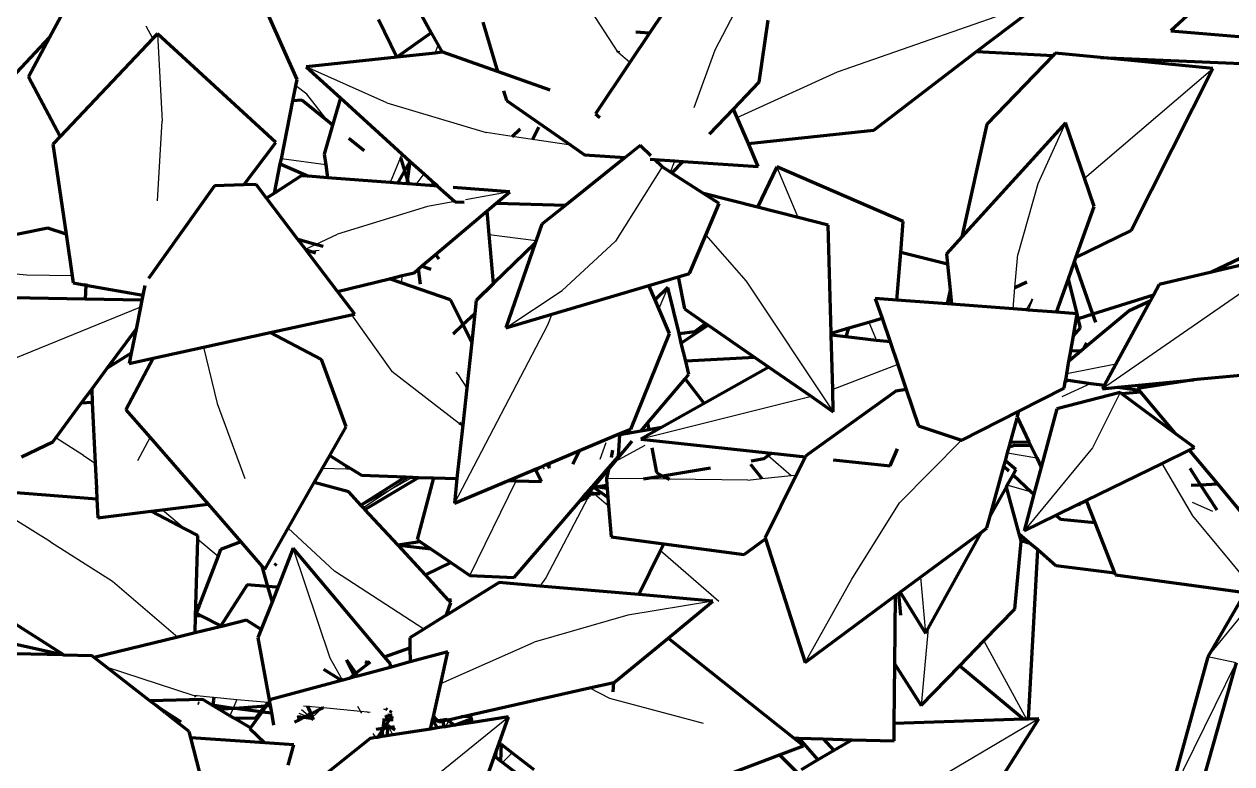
# Model space of a CAD drawing. Header units: millimetres. Extents: x 4307 to 31003, y 2809 to 20009.
# Drawn here: x 7090.3 to 7200.2, y 8141 to 8208.3 of the extents above; entities that cross this region are included whole.
import ezdxf

# ---------------------------------------------------------------- set-up
doc = ezdxf.new("R2010")
doc.units = ezdxf.units.MM
doc.layers.add('ProfileEdges', color=7, linetype='Continuous')

msp = doc.modelspace()

# ---------------------------------------------------------------- linework, layer by layer
for p, q in [((7136.91, 8217.19), (7144.31, 8205.78)), ((7153.19, 8205.99), (7159.31, 8217.66)), ((7164.35, 8203.98), (7183.29, 8210.63)), ((7102.02, 8207), (7101.39, 8208.14)), ((7102.44, 8207.44), (7102.87, 8199.48)), ((7127.7, 8205.68), (7127.98, 8206.41)), ((7151.28, 8200.72), (7153.19, 8205.99)), ((7144.37, 8205.73), (7144.31, 8205.78)), ((7145.43, 8204.82), (7144.37, 8205.73)), ((7123.32, 8201.16), (7115.96, 8204.42)), ((7155.2, 8199.81), (7164.35, 8203.98)), ((7186.81, 8194.3), (7198.52, 8204.28)), ((7116.02, 8201.95), (7115.03, 8202.71)), ((7117.97, 8199.44), (7116.02, 8201.95)), ((7123.32, 8201.16), (7132.35, 8198.45)), ((7102.45, 8192.23), (7102.87, 8199.48)), ((7185.1, 8199.32), (7182.57, 8193.78)), ((7134.72, 8198.09), (7132.35, 8198.45)), ((7136.58, 8197.81), (7134.72, 8198.09)), ((7140.06, 8197.29), (7136.58, 8197.81)), ((7117.75, 8195.52), (7113.71, 8196.07)), ((7124.55, 8196.18), (7123.62, 8193.9)), ((7124.69, 8196.52), (7124.55, 8196.18)), ((7148.37, 8195.32), (7144.12, 8188.58)), ((7149.14, 8194.83), (7149.52, 8195.87)), ((7160.76, 8190.71), (7158.8, 8195.33)), ((7125.98, 8193.72), (7126.7, 8194.69)), ((7182.57, 8193.78), (7180.75, 8187.34)), ((7134.51, 8193.07), (7130.46, 8192.34)), ((7127.01, 8191.72), (7118.82, 8189.21)), ((7129.5, 8192.17), (7127.01, 8191.72)), ((7115.9, 8187.83), (7116.83, 8188.27)), ((7116.83, 8188.27), (7118.82, 8189.21)), ((7132.64, 8189.17), (7136.91, 8188.63)), ((7139.26, 8184.07), (7144.12, 8188.58)), ((7152.34, 8189.12), (7156.02, 8184.94)), ((7116.28, 8187.67), (7117.15, 8187.75)), ((7180.49, 8184.35), (7180.75, 8187.34)), ((7090.53, 8185.48), (7078.24, 8186.53)), ((7094.66, 8185.4), (7090.53, 8185.48)), ((7124.72, 8185.44), (7124.62, 8184.79)), ((7134.14, 8180.69), (7139.26, 8184.07)), ((7148.89, 8184.35), (7148.06, 8182.45)), ((7156.02, 8184.94), (7163.95, 8173.05)), ((7180.32, 8182.41), (7180.49, 8184.35)), ((7202.43, 8184.79), (7188.46, 8175.14)), ((7182.01, 8183.18), (7181.5, 8182.31)), ((7182.1, 8183.25), (7181.7, 8182.3)), ((7182.01, 8183.18), (7182.08, 8183.31)), ((7100.89, 8182.55), (7087.5, 8177.12)), ((7120.1, 8181.87), (7123.78, 8176.72)), ((7138.32, 8181.92), (7137.95, 8180.93)), ((7137.95, 8180.93), (7129.46, 8164.72)), ((7167.18, 8181.21), (7167.88, 8179.54)), ((7106.61, 8178.91), (7107.87, 8173.81)), ((7169.82, 8177.34), (7163.9, 8175.06)), ((7189.68, 8177.38), (7185.2, 8176.49)), ((7129.94, 8171.94), (7123.78, 8176.72)), ((7129.59, 8176.66), (7129.81, 8176.4)), ((7129.81, 8176.4), (7130.59, 8175.2)), ((7187.41, 8175.63), (7184.77, 8174.39)), ((7161.96, 8174.43), (7146.43, 8170.54)), ((7190.06, 8174.79), (7187.55, 8169.76)), ((7107.87, 8173.81), (7110.39, 8166.96)), ((7095.7, 8169.08), (7093.17, 8170.67)), ((7100.66, 8168.6), (7101.77, 8170.69)), ((7143.26, 8170.21), (7142.7, 8168.7)), ((7146.79, 8169.99), (7144.06, 8168.48)), ((7175.62, 8170.47), (7169.98, 8164.75)), ((7187.55, 8169.76), (7181.32, 8162.2)), ((7095.7, 8169.08), (7096.76, 8168.37)), ((7157.71, 8169.34), (7158.04, 8169.06)), ((7158.04, 8169.06), (7160.13, 8167.25)), ((7179.82, 8169.32), (7182.47, 8168.85)), ((7117.45, 8167.91), (7119.64, 8167.85)), ((7119.64, 8167.85), (7119.46, 8168.23)), ((7119.64, 8167.85), (7120.08, 8167.84)), ((7137.45, 8168.08), (7137.63, 8167.83)), ((7196.68, 8163.58), (7193.9, 8168.35)), ((7125.69, 8167.1), (7123.68, 8165.98)), ((7125.03, 8166.88), (7123.68, 8165.98)), ((7125.36, 8167.11), (7125.03, 8166.88)), ((7130.86, 8158.15), (7135.08, 8166.77)), ((7146.68, 8166.94), (7143.3, 8166.98)), ((7149.03, 8166.91), (7146.68, 8166.94)), ((7156.17, 8166.82), (7149.03, 8166.91)), ((7156.17, 8166.82), (7157.44, 8166.96)), ((7157.44, 8166.96), (7160.13, 8167.25)), ((7160.13, 8167.25), (7160.59, 8167.29)), ((7182, 8165.73), (7179.79, 8166.36)), ((7096.79, 8165.98), (7096.87, 8166.05)), ((7123.68, 8165.98), (7121.01, 8164.49)), ((7123.68, 8165.98), (7121.19, 8164.3)), ((7141.64, 8165.28), (7137.79, 8157.94)), ((7141.6, 8165.67), (7141.56, 8165.57)), ((7141.65, 8165.81), (7141.6, 8165.67)), ((7141.87, 8165.89), (7142.17, 8165.63)), ((7142.17, 8165.63), (7142.22, 8165.59)), ((7142.22, 8165.59), (7143.5, 8164.48)), ((7182.25, 8165.67), (7182, 8165.73)), ((7092.69, 8161.22), (7086.58, 8165.01)), ((7102.9, 8164.12), (7104.99, 8162.37)), ((7165.65, 8157.82), (7169.98, 8164.75)), ((7186.46, 8164.48), (7186.17, 8164.57)), ((7196.61, 8164.83), (7198.49, 8164)), ((7202.6, 8156.45), (7196.68, 8163.58)), ((7114.34, 8162.46), (7118.55, 8158.53)), ((7092.69, 8161.22), (7098.35, 8157.62)), ((7106.1, 8161.44), (7107.95, 8159.9)), ((7198.06, 8150.74), (7206.54, 8161.2)), ((7118.16, 8150.63), (7114.8, 8160.63)), ((7148.21, 8160.41), (7153.54, 8155.8)), ((7098.35, 8157.62), (7104.29, 8152.55)), ((7126.69, 8153.27), (7118.55, 8158.53)), ((7137.79, 8157.94), (7137.23, 8157.19)), ((7161.38, 8150.24), (7165.65, 8157.82)), ((7171.9, 8158.01), (7172.35, 8152.9)), ((7129.01, 8155.83), (7129.2, 8155.9)), ((7153, 8155.82), (7145.24, 8154.54)), ((7145.24, 8154.54), (7136.73, 8152.09)), ((7172.59, 8153.34), (7171.94, 8146.31)), ((7128.23, 8148.33), (7136.73, 8152.09)), ((7177.67, 8152.21), (7181.53, 8145.08)), ((7097.76, 8149.83), (7105.65, 8147.26)), ((7119.26, 8148.69), (7118.16, 8150.63)), ((7194.41, 8137.6), (7200.63, 8150.2)), ((7200.63, 8150.2), (7198.06, 8150.74)), ((7119.3, 8148.63), (7119.26, 8148.69)), ((7141.75, 8147.92), (7143.59, 8147)), ((7105.65, 8147.26), (7106.06, 8147.23)), ((7106.06, 8147.23), (7105.78, 8147.07)), ((7106.06, 8147.23), (7107.46, 8147.09)), ((7107.52, 8146.82), (7107.46, 8147.09)), ((7107.46, 8147.09), (7107.55, 8147.08)), ((7107.62, 8146.35), (7107.52, 8146.82)), ((7107.55, 8147.08), (7109.65, 8146.88)), ((7109.65, 8146.88), (7109.31, 8146.08)), ((7109.65, 8146.88), (7112.51, 8146.61)), ((7112.51, 8146.61), (7112.57, 8146.6)), ((7112.57, 8146.6), (7112.64, 8146.6)), ((7143.59, 8147), (7152.12, 8144.71)), ((7103.14, 8145.65), (7103.21, 8145.72)), ((7103.23, 8145.71), (7103.14, 8145.65)), ((7107.65, 8146.21), (7107.62, 8146.35)), ((7109.31, 8146.08), (7109.03, 8145.39)), ((7115.19, 8145.33), (7115.23, 8145.39)), ((7115.96, 8145.34), (7115.33, 8145.58)), ((7115.55, 8145.96), (7116.14, 8145.43)), ((7115.74, 8146.3), (7116.13, 8146.26)), ((7116.13, 8146.26), (7117.5, 8146.13)), ((7116.14, 8145.43), (7116.43, 8145.16)), ((7116.54, 8145.26), (7117.44, 8146.08)), ((7117.54, 8146.13), (7120.92, 8145.8)), ((7120.92, 8145.8), (7120.68, 8146.23)), ((7121.03, 8145.62), (7120.92, 8145.8)), ((7120.92, 8145.8), (7121.54, 8145.74)), ((7121.54, 8145.74), (7121.79, 8145.72)), ((7123.39, 8145.57), (7123.79, 8145.53)), ((7115.28, 8145), (7115.19, 8145.33)), ((7115.3, 8144.83), (7115.28, 8145)), ((7116.43, 8145.16), (7115.96, 8145.34)), ((7116.43, 8145.16), (7116.54, 8145.26)), ((7123.51, 8144.31), (7123.42, 8144.49)), ((7123.86, 8143.64), (7123.51, 8144.31)), ((7127.47, 8139.67), (7134.4, 8145.29)), ((7128.65, 8144.39), (7128.94, 8144.86)), ((7128.97, 8144.9), (7129.06, 8145.06)), ((7182.67, 8145.12), (7167.27, 8136.03)), ((7122.3, 8143.4), (7122.08, 8143.78)), ((7133.31, 8141.55), (7133.45, 8142.66)), ((7133.85, 8141.13), (7134.71, 8142.02))]:
    msp.add_line(p, q)
at = {"layer": 'ProfileEdges', "lineweight": 211}
for p, q in [((7208.8, 8220.8), (7194.68, 8207.69)), ((7150.05, 8211.71), (7147.22, 8207.5)), ((7094.66, 8210.95), (7092.6, 8207.09)), ((7176.99, 8205.81), (7183.29, 8210.63)), ((7115.14, 8203.28), (7112.53, 8209.14)), ((7124.21, 8205.31), (7122.56, 8208.73)), ((7126.53, 8209.01), (7127.35, 8207.53)), ((7132.04, 8208.48), (7133.4, 8203.99)), ((7157.22, 8203.02), (7158.03, 8208.68)), ((7086.66, 8200.75), (7092.6, 8207.09)), ((7092.6, 8207.09), (7090.69, 8203.52)), ((7102.02, 8207), (7093.58, 8198.09)), ((7102.44, 8207.44), (7102.02, 8207)), ((7113.2, 8197.55), (7102.44, 8207.44)), ((7127.35, 8207.53), (7124.21, 8205.31)), ((7127.35, 8207.53), (7127.98, 8206.41)), ((7147.22, 8207.5), (7145.43, 8204.82)), ((7147.22, 8207.5), (7145.98, 8207.58)), ((7194.68, 8207.69), (7205.77, 8206.8)), ((7127.98, 8206.41), (7128.35, 8205.75)), ((7144.37, 8205.73), (7144.4, 8205.88)), ((7124.21, 8205.31), (7115.96, 8204.42)), ((7127.7, 8205.68), (7124.21, 8205.31)), ((7128.35, 8205.75), (7127.7, 8205.68)), ((7128.41, 8205.76), (7128.35, 8205.75)), ((7133.4, 8203.99), (7128.41, 8205.76)), ((7145.43, 8204.82), (7142.3, 8200.16)), ((7167.64, 8198.66), (7176.99, 8205.81)), ((7176.99, 8205.81), (7183.96, 8205.47)), ((7183.96, 8205.47), (7177.92, 8199.21)), ((7184.16, 8205.67), (7183.96, 8205.47)), ((7188.28, 8205.27), (7184.16, 8205.67)), ((7188.28, 8205.27), (7201.12, 8204.73)), ((7198.52, 8204.28), (7188.28, 8205.27)), ((7115.96, 8204.42), (7119.08, 8201.6)), ((7138.17, 8202.3), (7133.4, 8203.99)), ((7191.06, 8189.53), (7198.52, 8204.28)), ((7090.69, 8203.52), (7093.58, 8198.09)), ((7114.76, 8201.35), (7115.03, 8202.71)), ((7115.03, 8202.71), (7115.14, 8203.28)), ((7154.87, 8200.58), (7157.22, 8203.02)), ((7119.08, 8201.6), (7118.37, 8199.11)), ((7119.08, 8201.6), (7124.69, 8196.52)), ((7133.93, 8202.25), (7134.2, 8201.36)), ((7113.71, 8196.07), (7114.76, 8201.35)), ((7115.56, 8201.39), (7114.76, 8201.35)), ((7117.97, 8199.44), (7115.56, 8201.39)), ((7134.2, 8201.36), (7140.06, 8197.29)), ((7152.69, 8198.31), (7154.87, 8200.58)), ((7155.2, 8199.81), (7154.87, 8200.58)), ((7118.37, 8199.11), (7117.97, 8199.44)), ((7142.3, 8200.16), (7142.71, 8199.82)), ((7156.23, 8197.44), (7155.2, 8199.81)), ((7185.1, 8199.32), (7175.66, 8188.97)), ((7186.81, 8194.3), (7185.1, 8199.32)), ((7118.37, 8199.11), (7117.62, 8196.47)), ((7134.72, 8198.09), (7135.46, 8198.78)), ((7136.58, 8197.81), (7137.15, 8198.95)), ((7156.23, 8197.44), (7167.64, 8198.66)), ((7177.92, 8199.21), (7175.66, 8188.97)), ((7093.58, 8198.09), (7092.92, 8197.39)), ((7092.92, 8197.39), (7094.11, 8189.19)), ((7110.29, 8193.68), (7113.2, 8197.55)), ((7121.25, 8196.78), (7119.86, 8197.91)), ((7140.06, 8197.29), (7141.31, 8196.42)), ((7146.38, 8197.28), (7145, 8196.17)), ((7147.33, 8196.34), (7146.38, 8197.28)), ((7157.13, 8195.36), (7156.23, 8197.44)), ((7113.61, 8195.59), (7113.71, 8196.07)), ((7117.62, 8196.47), (7117.75, 8195.52)), ((7124.55, 8196.18), (7124.93, 8194.96)), ((7124.69, 8196.52), (7125.45, 8195.83)), ((7145, 8196.17), (7139.61, 8191.85)), ((7141.31, 8196.42), (7145, 8196.17)), ((7147.27, 8196.02), (7147.69, 8195.99)), ((7148.37, 8195.32), (7147.69, 8195.99)), ((7147.69, 8195.99), (7149.52, 8195.87)), ((7113.08, 8192.94), (7113.61, 8195.59)), ((7113.61, 8195.59), (7116.17, 8194.47)), ((7117.75, 8195.52), (7117.92, 8194.34)), ((7124.93, 8194.96), (7124.27, 8193.85)), ((7125.45, 8195.83), (7124.93, 8194.96)), ((7124.93, 8194.96), (7125.2, 8194.09)), ((7125.2, 8194.09), (7125.45, 8195.83)), ((7125.45, 8195.83), (7126.7, 8194.69)), ((7149.14, 8194.83), (7148.37, 8195.32)), ((7149.26, 8194.75), (7150.29, 8195.82)), ((7149.52, 8195.87), (7150.29, 8195.82)), ((7150.29, 8195.82), (7157.13, 8195.36)), ((7158.8, 8195.33), (7157.06, 8191.65)), ((7170.33, 8190.37), (7158.8, 8195.33)), ((7115.51, 8194.52), (7113.08, 8192.94)), ((7116.17, 8194.47), (7115.51, 8194.52)), ((7117.92, 8194.34), (7116.17, 8194.47)), ((7123.62, 8193.9), (7117.92, 8194.34)), ((7124.27, 8193.85), (7123.62, 8193.9)), ((7125.16, 8193.78), (7124.27, 8193.85)), ((7125.16, 8193.78), (7125.2, 8194.09)), ((7125.3, 8193.77), (7125.16, 8193.78)), ((7125.2, 8194.09), (7125.3, 8193.77)), ((7125.98, 8193.72), (7125.3, 8193.77)), ((7126.7, 8194.69), (7127.71, 8193.78)), ((7127.22, 8193.62), (7127.71, 8193.78)), ((7127.71, 8193.78), (7127.94, 8193.57)), ((7149.26, 8194.75), (7149.14, 8194.83)), ((7152.15, 8192.91), (7149.26, 8194.75)), ((7187.7, 8191.72), (7186.81, 8194.3)), ((7107.63, 8193.61), (7101.63, 8185.16)), ((7110.29, 8193.68), (7107.63, 8193.61)), ((7111.41, 8193.71), (7110.29, 8193.68)), ((7112.36, 8192.47), (7111.41, 8193.71)), ((7113.08, 8192.94), (7112.36, 8192.47)), ((7127.22, 8193.62), (7125.98, 8193.72)), ((7127.94, 8193.57), (7127.22, 8193.62)), ((7127.94, 8193.57), (7129.5, 8192.17)), ((7134.51, 8193.07), (7129.35, 8193.46)), ((7133.28, 8192.03), (7134.51, 8193.07)), ((7157.06, 8191.65), (7152.15, 8192.91)), ((7153.56, 8192), (7152.15, 8192.91)), ((7115.21, 8188.73), (7112.36, 8192.47)), ((7129.5, 8192.17), (7129.52, 8192.14)), ((7129.52, 8192.14), (7130.34, 8192.11)), ((7132.45, 8191.33), (7133.28, 8192.03)), ((7133.28, 8192.03), (7139.61, 8191.85)), ((7139.61, 8191.85), (7137.42, 8190.1)), ((7152.34, 8189.12), (7153.56, 8192)), ((7160.76, 8190.71), (7157.06, 8191.65)), ((7186.04, 8187.07), (7187.7, 8191.72)), ((7127.75, 8187.36), (7132.45, 8191.33)), ((7132.64, 8189.17), (7132.45, 8191.33)), ((7163.49, 8190.01), (7160.76, 8190.71)), ((7092.44, 8189.74), (7078.47, 8186.94)), ((7094.11, 8189.19), (7092.44, 8189.74)), ((7137.42, 8190.1), (7136.91, 8188.63)), ((7163.76, 8180.2), (7163.49, 8190.01)), ((7170.09, 8187.53), (7170.33, 8190.37)), ((7186.04, 8187.07), (7191.06, 8189.53)), ((7094.11, 8189.19), (7094.66, 8185.4)), ((7116.83, 8188.27), (7115.21, 8188.73)), ((7115.9, 8187.83), (7115.21, 8188.73)), ((7117.52, 8188.07), (7116.83, 8188.27)), ((7133.03, 8184.71), (7132.64, 8189.17)), ((7136.83, 8188.4), (7133.03, 8184.71)), ((7136.83, 8188.4), (7134.14, 8180.69)), ((7136.91, 8188.63), (7136.83, 8188.4)), ((7150.85, 8185.63), (7152.34, 8189.12)), ((7175.66, 8188.97), (7174.25, 8187.42)), ((7210.46, 8188.57), (7198.37, 8185.74)), ((7115.93, 8187.79), (7115.9, 8187.83)), ((7116.28, 8187.67), (7115.93, 8187.79)), ((7118.83, 8183.99), (7115.93, 8187.79)), ((7116.84, 8187.47), (7116.28, 8187.67)), ((7126.47, 8186.28), (7127.75, 8187.36)), ((7127.75, 8187.36), (7128.05, 8186.96)), ((7169.73, 8183.21), (7170.09, 8187.53)), ((7174.35, 8186.48), (7170.09, 8187.53)), ((7174.25, 8187.42), (7174.35, 8186.48)), ((7126.2, 8186.05), (7126.47, 8186.28)), ((7127.36, 8186), (7126.47, 8186.28)), ((7174.35, 8186.48), (7174.6, 8184.14)), ((7185.36, 8185.15), (7185.92, 8186.72)), ((7185.92, 8186.72), (7186.04, 8187.07)), ((7187.59, 8181.93), (7185.92, 8186.72)), ((7201, 8186.98), (7198.37, 8185.74)), ((7094.66, 8185.4), (7094.75, 8184.77)), ((7118.83, 8183.99), (7123.57, 8185.15)), ((7123.57, 8185.15), (7124.72, 8185.44)), ((7124.62, 8184.79), (7123.57, 8185.15)), ((7124.72, 8185.44), (7125.79, 8185.7)), ((7125.79, 8185.7), (7126.2, 8186.05)), ((7126.37, 8184.64), (7126.2, 8186.05)), ((7147.16, 8184.54), (7149.83, 8185.33)), ((7149.83, 8185.33), (7150.85, 8185.63)), ((7149.83, 8185.33), (7150.41, 8182.41)), ((7184.27, 8182.1), (7185.36, 8185.15)), ((7186.16, 8181.96), (7185.36, 8185.15)), ((7198.37, 8185.74), (7193.62, 8184.63)), ((7094.75, 8184.77), (7095.92, 8184.57)), ((7095.92, 8184.57), (7095.86, 8183.29)), ((7095.93, 8184.71), (7095.92, 8184.57)), ((7095.92, 8184.57), (7101.11, 8183.65)), ((7101.29, 8184.53), (7101.11, 8183.65)), ((7120.4, 8181.94), (7118.83, 8183.99)), ((7129.12, 8183.24), (7124.62, 8184.79)), ((7133.03, 8184.71), (7131.44, 8183.17)), ((7138.32, 8181.92), (7147.16, 8184.54)), ((7147.73, 8183.22), (7147.16, 8184.54)), ((7148.89, 8184.35), (7147.73, 8183.22)), ((7149.91, 8180.16), (7148.89, 8184.35)), ((7174.6, 8184.14), (7174.32, 8182.86)), ((7174.6, 8184.14), (7174.73, 8182.83)), ((7180.49, 8184.35), (7181.56, 8184.88)), ((7193.62, 8184.63), (7193.09, 8183.66)), ((7095.86, 8183.29), (7085.09, 8183.49)), ((7101.02, 8183.2), (7095.86, 8183.29)), ((7101.02, 8183.2), (7100.89, 8182.55)), ((7101.11, 8183.65), (7101.02, 8183.2)), ((7130.24, 8180.98), (7129.12, 8183.24)), ((7131.44, 8183.17), (7131.32, 8182)), ((7148.06, 8182.45), (7147.73, 8183.22)), ((7169.73, 8183.21), (7167.78, 8183.36)), ((7167.78, 8183.36), (7168.39, 8181.57)), ((7174.32, 8182.86), (7169.73, 8183.21)), ((7174.73, 8182.83), (7174.32, 8182.86)), ((7180.32, 8182.41), (7174.73, 8182.83)), ((7193.09, 8183.66), (7187.59, 8181.93)), ((7192.8, 8183.12), (7189.68, 8177.38)), ((7192.8, 8183.12), (7190.9, 8182.23)), ((7193.09, 8183.66), (7192.8, 8183.12)), ((7100.89, 8182.55), (7100.49, 8180.56)), ((7112.69, 8180.25), (7120.1, 8181.87)), ((7120.1, 8181.87), (7120.4, 8181.94)), ((7130.24, 8180.98), (7131.32, 8182)), ((7131.32, 8182), (7131.04, 8179.39)), ((7134.14, 8180.69), (7138.32, 8181.92)), ((7149.03, 8180.18), (7148.06, 8182.45)), ((7150.41, 8182.41), (7152.33, 8181.08)), ((7181.5, 8182.31), (7180.32, 8182.41)), ((7181.7, 8182.3), (7181.5, 8182.31)), ((7184.27, 8182.1), (7181.7, 8182.3)), ((7186.16, 8181.96), (7184.27, 8182.1)), ((7186.07, 8181.45), (7186.16, 8181.96)), ((7186.26, 8181.51), (7186.16, 8181.96)), ((7187.59, 8181.93), (7186.26, 8181.51)), ((7190.9, 8182.23), (7186.74, 8178.77)), ((7187.86, 8181.18), (7187.59, 8181.93)), ((7097.85, 8177), (7100.49, 8180.56)), ((7100.49, 8180.56), (7100.05, 8178.38)), ((7129.34, 8180.13), (7130.24, 8180.98)), ((7131.04, 8179.39), (7130.24, 8180.98)), ((7152.56, 8180.93), (7150.12, 8179.3)), ((7151.35, 8180.36), (7152.33, 8181.08)), ((7152.33, 8181.08), (7152.56, 8180.93)), ((7152.56, 8180.93), (7156.81, 8177.99)), ((7163.76, 8180.2), (7165.36, 8180.67)), ((7165.13, 8179.85), (7165.36, 8180.67)), ((7165.36, 8180.67), (7167.18, 8181.21)), ((7167.18, 8181.21), (7168.39, 8181.57)), ((7168.39, 8181.57), (7169.12, 8179.4)), ((7185.81, 8179.94), (7186.07, 8181.45)), ((7185.81, 8179.94), (7186.47, 8180.67)), ((7186.26, 8181.51), (7186.07, 8181.45)), ((7186.47, 8180.67), (7186.26, 8181.51)), ((7106.61, 8178.91), (7112.69, 8180.25)), ((7117.35, 8177.8), (7112.69, 8180.25)), ((7145.52, 8171.47), (7149.03, 8180.18)), ((7149.91, 8180.16), (7151.35, 8180.36)), ((7150.12, 8179.3), (7149.91, 8180.16)), ((7163.76, 8180), (7163.76, 8180.2)), ((7165.13, 8179.85), (7163.76, 8180)), ((7163.9, 8175.06), (7163.76, 8180)), ((7167.88, 8179.54), (7165.13, 8179.85)), ((7169.12, 8179.4), (7167.88, 8179.54)), ((7185.57, 8178.6), (7185.81, 8179.94)), ((7100.05, 8178.38), (7097.85, 8177)), ((7100.05, 8178.38), (7099.86, 8177.43)), ((7102.03, 8177.91), (7106.61, 8178.91)), ((7131.04, 8179.39), (7130.59, 8175.2)), ((7150.52, 8177.65), (7150.12, 8179.3)), ((7169.12, 8179.4), (7169.82, 8177.34)), ((7185.43, 8177.78), (7185.57, 8178.6)), ((7186.5, 8178.57), (7185.51, 8177.74)), ((7186.5, 8178.57), (7185.57, 8178.6)), ((7186.74, 8178.77), (7186.5, 8178.57)), ((7186.74, 8178.77), (7187, 8179.31)), ((7102.03, 8177.91), (7099.56, 8173.23)), ((7099.86, 8177.43), (7102.03, 8177.91)), ((7119.6, 8171.69), (7117.35, 8177.8)), ((7156.81, 8177.99), (7150.52, 8177.65)), ((7150.81, 8176.47), (7150.52, 8177.65)), ((7156.81, 8177.99), (7158.08, 8177.11)), ((7169.82, 8177.34), (7170.59, 8175.07)), ((7185.2, 8176.49), (7185.41, 8177.65)), ((7185.41, 8177.65), (7185.43, 8177.78)), ((7185.51, 8177.74), (7185.41, 8177.65)), ((7185.51, 8177.74), (7185.43, 8177.78)), ((7189.68, 8177.38), (7188.63, 8175.46)), ((7096.45, 8175.1), (7097.85, 8177)), ((7150.46, 8176.05), (7150.81, 8176.47)), ((7158.08, 8177.11), (7152.2, 8173.79)), ((7158.08, 8177.11), (7161.96, 8174.43)), ((7185.11, 8175.96), (7185.2, 8176.49)), ((7197.38, 8176.04), (7203.89, 8176.64)), ((7095.5, 8173.82), (7096.45, 8175.1)), ((7096.45, 8175.1), (7096.5, 8173.88)), ((7130.59, 8175.2), (7130.22, 8171.83)), ((7147.04, 8172.01), (7150.46, 8176.05)), ((7150.46, 8176.05), (7152.2, 8173.79)), ((7170.59, 8175.07), (7169.66, 8174.93)), ((7170.59, 8175.07), (7171.7, 8171.77)), ((7180.86, 8173.09), (7184.97, 8175.18)), ((7184.97, 8175.18), (7185.07, 8175.76)), ((7185.07, 8175.76), (7185.11, 8175.96)), ((7185.07, 8175.76), (7185.34, 8175.93)), ((7185.11, 8175.96), (7185.34, 8175.93)), ((7185.34, 8175.93), (7187.41, 8175.63)), ((7187.41, 8175.63), (7188.63, 8175.46)), ((7188.63, 8175.46), (7188.46, 8175.14)), ((7188.46, 8175.14), (7189.87, 8175.28)), ((7189.87, 8175.28), (7196.77, 8175.95)), ((7189.87, 8175.28), (7191.62, 8175.03)), ((7196.77, 8175.95), (7191.66, 8175.16)), ((7191.66, 8175.16), (7191.79, 8175)), ((7197.32, 8176), (7196.77, 8175.95)), ((7197.32, 8176), (7197.38, 8176.04)), ((7169.66, 8174.93), (7161.46, 8169.05)), ((7161.96, 8174.43), (7163.95, 8173.05)), ((7163.95, 8173.05), (7163.9, 8175.06)), ((7190.06, 8174.79), (7184.29, 8173.32)), ((7190.21, 8174.68), (7190.06, 8174.79)), ((7191.93, 8174.84), (7190.21, 8174.68)), ((7195.05, 8171.1), (7190.21, 8174.68)), ((7191.86, 8174.92), (7191.62, 8175.03)), ((7191.62, 8175.03), (7191.79, 8175)), ((7191.79, 8175), (7191.86, 8174.92)), ((7191.86, 8174.92), (7191.93, 8174.84)), ((7191.93, 8174.84), (7195.05, 8171.1)), ((7093.17, 8170.67), (7095.5, 8173.82)), ((7096.5, 8173.88), (7095.5, 8173.82)), ((7096.5, 8173.88), (7096.76, 8168.37)), ((7099.56, 8173.23), (7101.77, 8170.69)), ((7152.2, 8173.79), (7148.32, 8171.61)), ((7175.67, 8170.46), (7180.86, 8173.09)), ((7180.7, 8172.53), (7180.86, 8173.09)), ((7184.29, 8173.32), (7182.87, 8168.01)), ((7130.22, 8171.83), (7129.7, 8166.96)), ((7130.22, 8171.83), (7129.93, 8172.02)), ((7146.42, 8171.27), (7147.04, 8172.01)), ((7147.04, 8172.01), (7147.15, 8171.4)), ((7171.7, 8171.77), (7175.62, 8170.47)), ((7180.08, 8170.27), (7180.69, 8172.47)), ((7180.72, 8172.48), (7180.69, 8172.47)), ((7180.7, 8172.53), (7180.72, 8172.48)), ((7180.72, 8172.48), (7181.77, 8170.31)), ((7092.9, 8170.31), (7093.17, 8170.67)), ((7101.77, 8170.69), (7107.04, 8164.63)), ((7118.11, 8169.08), (7119.6, 8171.69)), ((7140.86, 8169.51), (7144.53, 8171.06)), ((7144.39, 8168.99), (7144.52, 8170.94)), ((7146.42, 8171.27), (7144.52, 8170.94)), ((7144.52, 8170.94), (7144.53, 8171.06)), ((7144.53, 8171.06), (7145.52, 8171.47)), ((7147.15, 8171.4), (7146.42, 8171.27)), ((7148.32, 8171.61), (7146.43, 8170.54)), ((7148.32, 8171.61), (7147.15, 8171.4)), ((7196.84, 8169.78), (7195.05, 8171.1)), ((7090.06, 8168.95), (7092.9, 8170.31)), ((7144.06, 8168.48), (7145.66, 8170.37)), ((7146.43, 8170.54), (7157.71, 8169.34)), ((7147.45, 8169.76), (7147.86, 8167.51)), ((7169.12, 8168.13), (7169.79, 8169.66)), ((7175.62, 8170.47), (7175.67, 8170.46)), ((7179.82, 8169.32), (7179.96, 8169.83)), ((7179.96, 8169.83), (7180.08, 8170.27)), ((7180.46, 8169.98), (7179.96, 8169.83)), ((7180.08, 8170.27), (7181.77, 8170.31)), ((7181.94, 8169.95), (7180.46, 8169.98)), ((7181.77, 8170.31), (7181.94, 8169.95)), ((7181.94, 8169.95), (7182.47, 8168.85)), ((7196.35, 8169.55), (7196.84, 8169.78)), ((7117.45, 8167.91), (7118.11, 8169.08)), ((7118.11, 8169.08), (7119.46, 8168.23)), ((7138.07, 8168.34), (7140.86, 8169.51)), ((7140.86, 8169.51), (7140.24, 8168.28)), ((7143.48, 8167.79), (7144.06, 8168.48)), ((7143.52, 8167.98), (7144.39, 8168.99)), ((7143.87, 8169.55), (7143.72, 8168.88)), ((7156.47, 8168.58), (7157.67, 8168.78)), ((7157.67, 8168.78), (7158.04, 8169.06)), ((7157.71, 8169.34), (7158.32, 8169.28)), ((7158.04, 8169.06), (7158.32, 8169.28)), ((7158.32, 8169.28), (7161.41, 8168.95)), ((7161.41, 8168.95), (7160.59, 8167.29)), ((7161.46, 8169.05), (7161.41, 8168.95)), ((7163.93, 8168.68), (7169.12, 8168.13)), ((7179.48, 8168.09), (7179.62, 8168.59)), ((7179.62, 8168.59), (7179.82, 8169.32)), ((7180.58, 8167.78), (7179.62, 8168.59)), ((7182.47, 8168.85), (7182.87, 8168.01)), ((7193.9, 8168.35), (7196.35, 8169.55)), ((7196.35, 8169.55), (7198.92, 8166.48)), ((7096.76, 8168.37), (7096.87, 8166.08)), ((7116.7, 8166.61), (7117.45, 8167.91)), ((7119.46, 8168.23), (7120.08, 8167.84)), ((7120.08, 8167.84), (7121, 8167.27)), ((7134.4, 8166.8), (7136.7, 8167.76)), ((7136.7, 8167.76), (7136.73, 8167.78)), ((7136.73, 8167.75), (7136.7, 8167.76)), ((7136.72, 8167.68), (7136.73, 8167.75)), ((7136.73, 8167.78), (7136.82, 8167.81)), ((7136.73, 8167.75), (7136.73, 8167.78)), ((7136.82, 8167.69), (7136.73, 8167.75)), ((7136.82, 8167.81), (7136.99, 8167.88)), ((7137.38, 8166.69), (7136.82, 8167.81)), ((7136.99, 8167.88), (7137.45, 8168.08)), ((7136.99, 8167.88), (7137.08, 8167.74)), ((7137.45, 8168.08), (7137.89, 8168.27)), ((7137.89, 8168.27), (7138.07, 8168.34)), ((7138.05, 8168.06), (7137.89, 8168.27)), ((7138.07, 8168.34), (7138.05, 8168.06)), ((7138.16, 8167.92), (7138.05, 8168.06)), ((7138.05, 8168.06), (7138.05, 8167.93)), ((7138.05, 8167.93), (7138.07, 8167.91)), ((7142.03, 8166.25), (7143.52, 8167.98)), ((7142.16, 8166.23), (7143.48, 8167.79)), ((7143.48, 8167.79), (7143.3, 8166.98)), ((7143.52, 8167.98), (7143.48, 8167.79)), ((7147.86, 8167.51), (7148.41, 8167.23)), ((7148.41, 8167.23), (7152.79, 8167.96)), ((7156.42, 8168.28), (7157.44, 8166.96)), ((7178.23, 8163.54), (7179.48, 8168.09)), ((7179.48, 8168.09), (7179.93, 8167.68)), ((7180.32, 8167.31), (7180.58, 8167.78)), ((7182.87, 8168.01), (7182.25, 8165.67)), ((7186.97, 8164.96), (7193.9, 8168.35)), ((7197.39, 8166.41), (7196.44, 8167.88)), ((7114.34, 8162.46), (7116.7, 8166.61)), ((7119.84, 8165.76), (7116.7, 8166.61)), ((7120.95, 8164.56), (7125, 8167.13)), ((7121, 8167.27), (7125, 8167.13)), ((7121.32, 8164.15), (7126.19, 8167.08)), ((7125, 8167.13), (7125.04, 8167.12)), ((7125.03, 8166.88), (7125.04, 8167.12)), ((7125.04, 8167.12), (7125.36, 8167.11)), ((7125.36, 8167.11), (7125.69, 8167.1)), ((7125.69, 8167.1), (7126.19, 8167.08)), ((7127.57, 8167.04), (7126.08, 8161.41)), ((7126.19, 8167.08), (7127.57, 8167.04)), ((7127.57, 8167.04), (7129.7, 8166.96)), ((7129.7, 8166.96), (7129.46, 8164.72)), ((7129.46, 8164.72), (7134.4, 8166.8)), ((7134.4, 8166.8), (7135.08, 8166.77)), ((7135.08, 8166.77), (7137.38, 8166.69)), ((7142.33, 8166.21), (7143.35, 8166.38)), ((7143.3, 8166.98), (7143.35, 8166.38)), ((7143.35, 8166.38), (7143.37, 8166.06)), ((7146.68, 8166.94), (7148.41, 8167.23)), ((7148.41, 8167.23), (7149.03, 8166.91)), ((7160.59, 8167.29), (7157.76, 8161.57)), ((7179.71, 8166.2), (7179.79, 8166.36)), ((7179.79, 8166.36), (7180.32, 8167.31)), ((7180.32, 8167.31), (7182, 8165.73)), ((7196.52, 8166.37), (7197.39, 8166.41)), ((7197.39, 8166.41), (7198.92, 8166.48)), ((7198.9, 8164.09), (7197.39, 8166.41)), ((7198.92, 8166.48), (7201.4, 8163.51)), ((7096.91, 8165.1), (7088.79, 8165.73)), ((7096.87, 8166.08), (7096.79, 8165.98)), ((7096.79, 8165.98), (7096.87, 8165.99)), ((7096.87, 8166.08), (7096.87, 8166.05)), ((7096.87, 8166.05), (7096.87, 8165.99)), ((7096.87, 8165.99), (7096.91, 8165.1)), ((7120.95, 8164.56), (7119.84, 8165.76)), ((7140.87, 8164.91), (7141.44, 8165.57)), ((7141.64, 8165.28), (7140.87, 8164.91)), ((7141.44, 8165.57), (7141.53, 8165.67)), ((7141.44, 8165.57), (7141.53, 8165.49)), ((7141.44, 8165.57), (7141.56, 8165.57)), ((7141.53, 8165.67), (7141.65, 8165.81)), ((7141.53, 8165.67), (7141.56, 8165.57)), ((7141.53, 8165.67), (7141.6, 8165.67)), ((7141.57, 8165.54), (7141.53, 8165.49)), ((7141.56, 8165.57), (7141.57, 8165.54)), ((7141.56, 8165.57), (7141.6, 8165.57)), ((7141.57, 8165.54), (7141.64, 8165.28)), ((7141.6, 8165.67), (7141.68, 8165.67)), ((7141.6, 8165.57), (7141.68, 8165.67)), ((7141.6, 8165.57), (7141.69, 8165.57)), ((7141.71, 8165.31), (7141.64, 8165.28)), ((7141.65, 8165.81), (7142.03, 8166.25)), ((7141.65, 8165.81), (7141.68, 8165.67)), ((7141.68, 8165.67), (7141.87, 8165.89)), ((7141.68, 8165.67), (7141.69, 8165.57)), ((7141.68, 8165.67), (7142.17, 8165.63)), ((7141.69, 8165.57), (7142.22, 8165.59)), ((7141.69, 8165.57), (7141.71, 8165.31)), ((7141.87, 8165.89), (7142.12, 8166.19)), ((7142.12, 8166.19), (7142.03, 8166.25)), ((7142.12, 8166.19), (7142.16, 8166.23)), ((7143.44, 8165.26), (7142.12, 8166.19)), ((7142.33, 8166.21), (7142.16, 8166.23)), ((7142.17, 8165.63), (7142.73, 8165.6)), ((7142.22, 8165.59), (7142.73, 8165.6)), ((7143.37, 8166.06), (7142.33, 8166.21)), ((7143.37, 8166.06), (7143.44, 8165.26)), ((7143.44, 8165.26), (7143.5, 8164.48)), ((7178.23, 8163.54), (7179.71, 8166.2)), ((7180.87, 8161.95), (7179.71, 8166.2)), ((7182.21, 8165.54), (7181.32, 8162.2)), ((7182, 8165.73), (7182.21, 8165.54)), ((7182.25, 8165.67), (7182.21, 8165.54)), ((7096.91, 8165.1), (7096.99, 8163.4)), ((7101.87, 8164), (7102.9, 8164.12)), ((7102.9, 8164.12), (7107.04, 8164.63)), ((7107.04, 8164.63), (7110.02, 8161.21)), ((7121.01, 8164.49), (7120.95, 8164.56)), ((7121.19, 8164.3), (7121.01, 8164.49)), ((7121.32, 8164.15), (7121.19, 8164.3)), ((7124.3, 8160.93), (7121.32, 8164.15)), ((7134.9, 8157.97), (7140.87, 8164.91)), ((7143.5, 8164.48), (7143.72, 8161.68)), ((7184.25, 8163.63), (7186.17, 8164.57)), ((7186.17, 8164.57), (7186.97, 8164.96)), ((7186.97, 8164.96), (7187.75, 8162.98)), ((7096.99, 8163.4), (7101.87, 8164)), ((7104.99, 8162.37), (7101.87, 8164)), ((7177.94, 8162.48), (7178.23, 8163.54)), ((7181.32, 8162.2), (7184.25, 8163.63)), ((7184.25, 8163.63), (7184.63, 8163.28)), ((7184.63, 8163.28), (7187.75, 8162.98)), ((7187.75, 8162.98), (7189.56, 8158.4)), ((7106.11, 8161.79), (7104.99, 8162.37)), ((7112.2, 8158.71), (7114.34, 8162.46)), ((7171.9, 8158.01), (7177.44, 8162.1)), ((7172.59, 8153.34), (7177.44, 8162.1)), ((7177.44, 8162.1), (7177.94, 8162.48)), ((7180.87, 8161.95), (7181.93, 8161.04)), ((7181.05, 8161.3), (7180.87, 8161.95)), ((7105.93, 8155.45), (7106.1, 8161.44)), ((7106.1, 8161.44), (7106.11, 8161.79)), ((7110.02, 8161.21), (7108.18, 8160.5)), ((7110.02, 8161.21), (7111.94, 8159)), ((7124.3, 8160.93), (7124.71, 8160.99)), ((7124.33, 8160.9), (7124.3, 8160.93)), ((7124.7, 8160.86), (7124.33, 8160.9)), ((7126.82, 8158.21), (7124.33, 8160.9)), ((7124.7, 8160.86), (7124.71, 8160.99)), ((7127.34, 8160.55), (7124.7, 8160.86)), ((7124.71, 8160.99), (7126.33, 8161.24)), ((7126.08, 8161.41), (7126.33, 8161.24)), ((7126.33, 8161.24), (7127.34, 8160.55)), ((7143.72, 8161.68), (7148.52, 8161.04)), ((7148.21, 8160.41), (7148.52, 8161.04)), ((7148.52, 8161.04), (7155.84, 8160.06)), ((7155.84, 8160.06), (7157.78, 8161.48)), ((7157.76, 8161.57), (7157.78, 8161.48)), ((7157.78, 8161.48), (7161.38, 8150.24)), ((7180.47, 8155.09), (7181.07, 8161.24)), ((7181.93, 8161.04), (7181.05, 8161.3)), ((7181.07, 8161.24), (7181.05, 8161.3)), ((7181.93, 8161.04), (7182.56, 8160.5)), ((7107.95, 8159.9), (7106.22, 8155.43)), ((7108.18, 8160.5), (7107.95, 8159.9)), ((7114.8, 8160.63), (7112.86, 8155.72)), ((7123.1, 8150.76), (7114.8, 8160.63)), ((7127.34, 8160.55), (7129.15, 8159.32)), ((7146.25, 8156.41), (7148.21, 8160.41)), ((7181.74, 8145.09), (7182.56, 8160.5)), ((7182.56, 8160.5), (7184.22, 8159.07)), ((7111.94, 8159), (7112.46, 8157.15)), ((7111.94, 8159), (7112.2, 8158.71)), ((7113.25, 8159.23), (7113.08, 8159.05)), ((7129.15, 8159.32), (7126.82, 8158.21)), ((7129.15, 8159.32), (7130.86, 8158.15)), ((7184.22, 8159.07), (7189.56, 8158.4)), ((7128.93, 8155.92), (7126.82, 8158.21)), ((7133.54, 8157.51), (7128.9, 8154.64)), ((7130.86, 8158.15), (7134.9, 8157.97)), ((7137.23, 8157.19), (7133.54, 8157.51)), ((7170.05, 8156.64), (7171.9, 8158.01)), ((7189.56, 8158.4), (7189.64, 8158.2)), ((7189.64, 8158.2), (7201.45, 8156.61)), ((7110.59, 8157.29), (7108.19, 8153.57)), ((7112.46, 8157.15), (7110.59, 8157.29)), ((7113.3, 8157.08), (7112.46, 8157.15)), ((7112.46, 8157.15), (7112.86, 8155.72)), ((7146.25, 8156.41), (7137.23, 8157.19)), ((7153, 8155.82), (7146.25, 8156.41)), ((7169.62, 8156.33), (7169.89, 8156.52)), ((7169.89, 8156.52), (7170.05, 8156.64)), ((7169.89, 8156.52), (7170.07, 8154.53)), ((7170.05, 8156.64), (7172.35, 8152.9)), ((7201.45, 8156.61), (7198.06, 8150.74)), ((7105.9, 8154.44), (7105.93, 8155.45)), ((7105.93, 8155.45), (7106.22, 8155.43)), ((7106.22, 8155.43), (7105.96, 8154.74)), ((7112.86, 8155.72), (7111.87, 8153.24)), ((7128.76, 8154.65), (7129.15, 8155.68)), ((7129.2, 8155.9), (7128.93, 8155.92)), ((7129.01, 8155.83), (7128.93, 8155.92)), ((7129.06, 8155.79), (7129.01, 8155.83)), ((7129.06, 8155.79), (7129.2, 8155.9)), ((7129.15, 8155.68), (7129.06, 8155.79)), ((7148.91, 8152.45), (7153, 8155.82)), ((7161.38, 8150.24), (7169.62, 8156.33)), ((7169.56, 8150.08), (7169.62, 8156.33)), ((7088.39, 8154.44), (7093.9, 8150.92)), ((7105.86, 8152.93), (7105.9, 8154.44)), ((7106.42, 8154.49), (7105.9, 8154.44)), ((7105.96, 8154.74), (7106.42, 8154.49)), ((7106.42, 8154.49), (7108.19, 8153.57)), ((7128.72, 8154.53), (7126.69, 8153.27)), ((7128.72, 8154.53), (7128.76, 8154.65)), ((7128.9, 8154.64), (7128.72, 8154.53)), ((7128.9, 8154.64), (7128.76, 8154.65)), ((7177.67, 8152.21), (7180.47, 8155.09)), ((7108.13, 8153.48), (7105.86, 8152.93)), ((7108.19, 8153.57), (7108.13, 8153.48)), ((7108.28, 8153.52), (7108.13, 8153.48)), ((7108.19, 8153.57), (7108.28, 8153.52)), ((7110.55, 8154.08), (7108.28, 8153.52)), ((7111.87, 8153.24), (7110.55, 8154.08)), ((7111.87, 8153.24), (7111.57, 8152.48)), ((7126.69, 8153.27), (7125.41, 8152.48)), ((7172.35, 8152.9), (7172.59, 8153.34)), ((7086.91, 8152.5), (7093.9, 8150.92)), ((7104.29, 8152.55), (7096.66, 8150.68)), ((7105.86, 8152.93), (7104.29, 8152.55)), ((7111.57, 8152.48), (7112.62, 8146.68)), ((7125.41, 8152.48), (7125.42, 8151.58)), ((7144.04, 8148.44), (7148.91, 8152.45)), ((7160.33, 8143.37), (7148.91, 8152.45)), ((7175.46, 8149.92), (7177.67, 8152.21)), ((7093.9, 8150.92), (7089.39, 8151.03)), ((7093.9, 8150.92), (7096.43, 8150.86)), ((7123.1, 8150.76), (7125.42, 8151.58)), ((7125.42, 8151.58), (7125.43, 8150.28)), ((7128.87, 8151.21), (7125.43, 8150.28)), ((7128.23, 8148.33), (7128.87, 8151.21)), ((7096.66, 8150.68), (7096.43, 8150.86)), ((7097.76, 8149.83), (7096.66, 8150.68)), ((7101.73, 8146.74), (7097.76, 8149.83)), ((7120.3, 8149.1), (7119.63, 8150.49)), ((7119.63, 8150.49), (7120.5, 8149.25)), ((7120.5, 8149.25), (7121.84, 8150.28)), ((7123.61, 8149.79), (7120.68, 8149)), ((7121.33, 8150.33), (7121.56, 8150.22)), ((7121.56, 8150.22), (7121.74, 8150.29)), ((7123.65, 8150.11), (7123.1, 8150.76)), ((7125.43, 8150.28), (7123.61, 8149.79)), ((7123.61, 8149.79), (7123.65, 8150.11)), ((7169.51, 8144.69), (7169.56, 8150.08)), ((7169.56, 8150.08), (7171.94, 8146.31)), ((7171.94, 8146.31), (7175.46, 8149.92)), ((7175.46, 8149.92), (7181.31, 8145.07)), ((7198.06, 8150.74), (7194.41, 8137.6)), ((7200.63, 8150.2), (7197.14, 8137.94)), ((7118.95, 8148.74), (7117.59, 8149.61)), ((7119.18, 8148.6), (7118.95, 8148.74)), ((7118.95, 8148.74), (7119.26, 8148.69)), ((7119.26, 8148.69), (7119.44, 8148.67)), ((7119.88, 8148.78), (7119.44, 8148.67)), ((7119.88, 8148.78), (7120.3, 8149.1)), ((7120.38, 8148.92), (7119.88, 8148.78)), ((7120.3, 8149.1), (7120.5, 8149.25)), ((7120.38, 8148.92), (7120.3, 8149.1)), ((7120.68, 8149), (7120.38, 8148.92)), ((7120.5, 8149.25), (7120.68, 8149)), ((7119.18, 8148.6), (7112.76, 8146.86)), ((7119.3, 8148.63), (7119.18, 8148.6)), ((7119.44, 8148.67), (7119.3, 8148.63)), ((7127.55, 8145.31), (7128.23, 8148.33)), ((7130.89, 8145.47), (7141.75, 8147.92)), ((7141.75, 8147.92), (7143.97, 8148.42)), ((7143.91, 8147.58), (7143.97, 8148.42)), ((7143.97, 8148.42), (7144.04, 8148.44)), ((7106.55, 8146.86), (7101.73, 8146.74)), ((7102.3, 8146.31), (7101.73, 8146.74)), ((7106.12, 8146.55), (7106.23, 8146.54)), ((7107.35, 8146.38), (7106.55, 8146.86)), ((7107.52, 8146.82), (7107.47, 8146.37)), ((7107.55, 8147.08), (7107.52, 8146.82)), ((7112.27, 8146.3), (7112.51, 8146.61)), ((7112.57, 8146.6), (7112.35, 8146.31)), ((7112.62, 8146.68), (7112.57, 8146.6)), ((7112.76, 8146.86), (7112.62, 8146.68)), ((7112.62, 8146.68), (7112.64, 8146.6)), ((7112.64, 8146.6), (7112.69, 8146.33)), ((7102.3, 8146.31), (7102.82, 8145.97)), ((7102.79, 8145.93), (7102.3, 8146.31)), ((7102.82, 8145.97), (7102.79, 8145.93)), ((7103.09, 8145.69), (7102.79, 8145.93)), ((7102.82, 8145.97), (7103.14, 8145.77)), ((7103.14, 8145.77), (7103.09, 8145.69)), ((7103.14, 8145.65), (7103.09, 8145.69)), ((7103.14, 8145.77), (7103.21, 8145.72)), ((7103.19, 8145.61), (7103.14, 8145.65)), ((7103.19, 8145.61), (7103.36, 8145.63)), ((7103.94, 8145.03), (7103.19, 8145.61)), ((7103.21, 8145.72), (7103.23, 8145.71)), ((7103.23, 8145.71), (7103.36, 8145.63)), ((7103.36, 8145.63), (7104.27, 8145.04)), ((7107.35, 8146.38), (7107.47, 8146.37)), ((7107.46, 8146.32), (7107.35, 8146.38)), ((7107.47, 8146.37), (7107.46, 8146.32)), ((7107.65, 8146.21), (7107.46, 8146.32)), ((7107.47, 8146.37), (7107.62, 8146.35)), ((7107.62, 8146.35), (7109.31, 8146.08)), ((7108.03, 8145.98), (7107.65, 8146.21)), ((7108.03, 8145.98), (7109.31, 8146.08)), ((7109.03, 8145.39), (7108.03, 8145.98)), ((7109.41, 8145.17), (7109.03, 8145.39)), ((7109.31, 8146.08), (7109.52, 8146.09)), ((7109.52, 8146.09), (7112.27, 8146.3)), ((7109.52, 8146.09), (7111.85, 8145.78)), ((7111.96, 8145.76), (7110.89, 8144.28)), ((7111.4, 8145.21), (7111.85, 8145.78)), ((7111.85, 8145.78), (7112.27, 8146.3)), ((7111.85, 8145.78), (7111.96, 8145.76)), ((7112.35, 8146.31), (7111.96, 8145.76)), ((7111.96, 8145.76), (7112.81, 8145.65)), ((7112.27, 8146.3), (7112.35, 8146.31)), ((7112.35, 8146.31), (7112.69, 8146.33)), ((7112.69, 8146.33), (7112.81, 8145.65)), ((7112.81, 8145.65), (7113.01, 8144.52)), ((7116.14, 8145.43), (7115.96, 8145.34)), ((7116.42, 8145.57), (7116.13, 8146.26)), ((7116.42, 8145.57), (7116.14, 8145.43)), ((7117.44, 8146.08), (7116.42, 8145.57)), ((7116.54, 8145.26), (7116.42, 8145.57)), ((7117.44, 8146.08), (7117.5, 8146.13)), ((7117.5, 8146.13), (7117.54, 8146.13)), ((7121.52, 8145.68), (7121.54, 8145.74)), ((7123.17, 8145.91), (7123.18, 8146.02)), ((7123.37, 8145.94), (7123.23, 8146.02)), ((7123.23, 8145.35), (7123.8, 8145.45)), ((7123.76, 8145.69), (7123.57, 8145.81)), ((7130.07, 8145.29), (7130.89, 8145.47)), ((7130.89, 8145.47), (7130.93, 8145.32)), ((7103.94, 8145.03), (7104.27, 8145.04)), ((7105.32, 8143.96), (7103.94, 8145.03)), ((7104.27, 8145.04), (7104.57, 8144.85)), ((7109.41, 8145.17), (7111.4, 8145.21)), ((7110.89, 8144.28), (7109.41, 8145.17)), ((7110.89, 8144.28), (7110.85, 8144.22)), ((7110.97, 8144.24), (7110.89, 8144.28)), ((7115.28, 8145), (7114.9, 8144.81)), ((7115.19, 8145.33), (7115.78, 8145.25)), ((7115.78, 8145.25), (7115.28, 8145)), ((7115.96, 8145.34), (7115.78, 8145.25)), ((7115.78, 8145.25), (7116.43, 8145.16)), ((7116.64, 8145.02), (7116.43, 8145.16)), ((7116.64, 8145.02), (7116.54, 8145.26)), ((7123.06, 8145), (7122.97, 8145)), ((7122.97, 8144.23), (7123.06, 8145)), ((7123.5, 8144.96), (7123.04, 8144.24)), ((7123.39, 8144.29), (7123.04, 8144.24)), ((7123.06, 8145), (7123.08, 8145.14)), ((7123.46, 8145.02), (7123.06, 8145)), ((7123.2, 8145.3), (7123.23, 8145.35)), ((7123.23, 8145.35), (7123.46, 8145.02)), ((7123.39, 8144.29), (7123.3, 8143.55)), ((7123.42, 8144.49), (7123.39, 8144.29)), ((7123.51, 8144.31), (7123.39, 8144.29)), ((7123.68, 8144.33), (7123.42, 8144.49)), ((7123.51, 8145.02), (7123.46, 8145.02)), ((7123.46, 8145.02), (7123.5, 8144.96)), ((7123.5, 8144.96), (7123.51, 8145.02)), ((7123.51, 8145.02), (7123.57, 8145.02)), ((7123.68, 8144.33), (7123.51, 8144.31)), ((7123.82, 8145.34), (7123.57, 8145.02)), ((7123.7, 8145.03), (7123.57, 8145.02)), ((7124.01, 8144.38), (7123.68, 8144.33)), ((7124.06, 8144.1), (7123.68, 8144.33)), ((7123.7, 8145.03), (7123.87, 8145.09)), ((7123.88, 8145.03), (7123.7, 8145.03)), ((7127.29, 8144.18), (7127.44, 8144.85)), ((7127.44, 8144.85), (7127.48, 8145.01)), ((7127.57, 8144.87), (7127.44, 8144.85)), ((7127.48, 8145.01), (7127.52, 8145.18)), ((7127.57, 8144.87), (7127.48, 8145.01)), ((7127.52, 8145.18), (7127.55, 8145.31)), ((7127.68, 8145.19), (7127.52, 8145.18)), ((7127.55, 8145.31), (7127.68, 8145.19)), ((7127.98, 8144.92), (7127.57, 8144.87)), ((7127.92, 8144.28), (7127.57, 8144.87)), ((7127.68, 8145.19), (7127.98, 8144.92)), ((7128.5, 8144.37), (7127.92, 8144.28)), ((7128.8, 8145.04), (7127.98, 8144.92)), ((7127.98, 8144.92), (7128.08, 8144.84)), ((7128.08, 8144.84), (7128.41, 8144.91)), ((7128.41, 8144.91), (7128.8, 8145.04)), ((7128.41, 8144.91), (7128.5, 8144.37)), ((7128.65, 8144.39), (7128.5, 8144.37)), ((7129.46, 8144.53), (7128.65, 8144.39)), ((7128.84, 8145.01), (7128.8, 8145.04)), ((7128.84, 8145.01), (7129.06, 8145.06)), ((7128.97, 8144.9), (7128.84, 8145.01)), ((7129.46, 8144.53), (7128.97, 8144.9)), ((7129.06, 8145.06), (7130.07, 8145.29)), ((7129.46, 8144.53), (7130.99, 8145.1)), ((7131.13, 8144.78), (7129.46, 8144.53)), ((7130.93, 8145.32), (7130.07, 8145.29)), ((7130.93, 8145.32), (7130.99, 8145.1)), ((7130.99, 8145.1), (7131.06, 8144.83)), ((7131.06, 8144.83), (7131.13, 8144.78)), ((7134.4, 8145.29), (7131.13, 8144.78)), ((7133.54, 8142.91), (7134.4, 8145.29)), ((7169.49, 8143.1), (7169.51, 8144.69)), ((7181.31, 8145.07), (7169.51, 8144.69)), ((7175.59, 8133.95), (7182.67, 8145.12)), ((7181.53, 8145.08), (7181.31, 8145.07)), ((7181.74, 8145.09), (7181.53, 8145.08)), ((7182.67, 8145.12), (7181.74, 8145.09)), ((7105.47, 8143.37), (7105.32, 8143.96)), ((7112.21, 8142.92), (7105.47, 8143.37)), ((7107.92, 8133.84), (7105.47, 8143.37)), ((7110.85, 8144.22), (7112.21, 8142.92)), ((7121.81, 8143.32), (7116.35, 8138.98)), ((7122.3, 8143.4), (7121.81, 8143.32)), ((7122.45, 8143.42), (7122.3, 8143.4)), ((7122.97, 8144.23), (7122.35, 8144.15)), ((7122.96, 8144.14), (7122.45, 8143.42)), ((7122.89, 8143.49), (7122.45, 8143.42)), ((7122.89, 8143.49), (7122.96, 8144.14)), ((7123.3, 8143.55), (7122.89, 8143.49)), ((7123.04, 8144.24), (7122.96, 8144.14)), ((7122.96, 8144.14), (7122.97, 8144.23)), ((7123.04, 8144.24), (7122.97, 8144.23)), ((7123.86, 8143.64), (7123.3, 8143.55)), ((7127.29, 8144.18), (7123.86, 8143.64)), ((7127.92, 8144.28), (7127.29, 8144.18)), ((7160.33, 8143.37), (7160.82, 8143.36)), ((7161.24, 8142.65), (7160.33, 8143.37)), ((7160.82, 8143.36), (7162.55, 8141.37)), ((7160.82, 8143.36), (7163.04, 8143.29)), ((7163.04, 8143.29), (7164, 8142.23)), ((7163.04, 8143.29), (7165.67, 8143.21)), ((7165.67, 8143.21), (7164, 8142.23)), ((7165.67, 8143.21), (7169.49, 8143.1)), ((7114.85, 8142.75), (7112.21, 8142.92)), ((7114.34, 8140.9), (7114.85, 8142.75)), ((7133.11, 8141.7), (7133.45, 8142.66)), ((7133.45, 8142.66), (7133.54, 8142.91)), ((7133.54, 8142.91), (7133.71, 8142.79)), ((7133.71, 8142.79), (7133.67, 8141.27)), ((7133.71, 8142.79), (7134.71, 8142.02)), ((7159.07, 8141.82), (7161.24, 8142.65)), ((7164, 8142.23), (7162.55, 8141.37)), ((7132.35, 8139.59), (7133.11, 8141.7)), ((7133.31, 8141.55), (7133.11, 8141.7)), ((7133.67, 8141.27), (7133.31, 8141.55)), ((7133.85, 8141.13), (7133.67, 8141.27)), ((7135.65, 8139.74), (7133.85, 8141.13)), ((7134.71, 8142.02), (7136.68, 8140.49)), ((7150.12, 8138.45), (7159.07, 8141.82)), ((7160.74, 8140.16), (7159.07, 8141.82)), ((7162.55, 8141.37), (7161.04, 8140.48))]:
    msp.add_line(p, q, dxfattribs=at)

doc.saveas('drawing.dxf')
